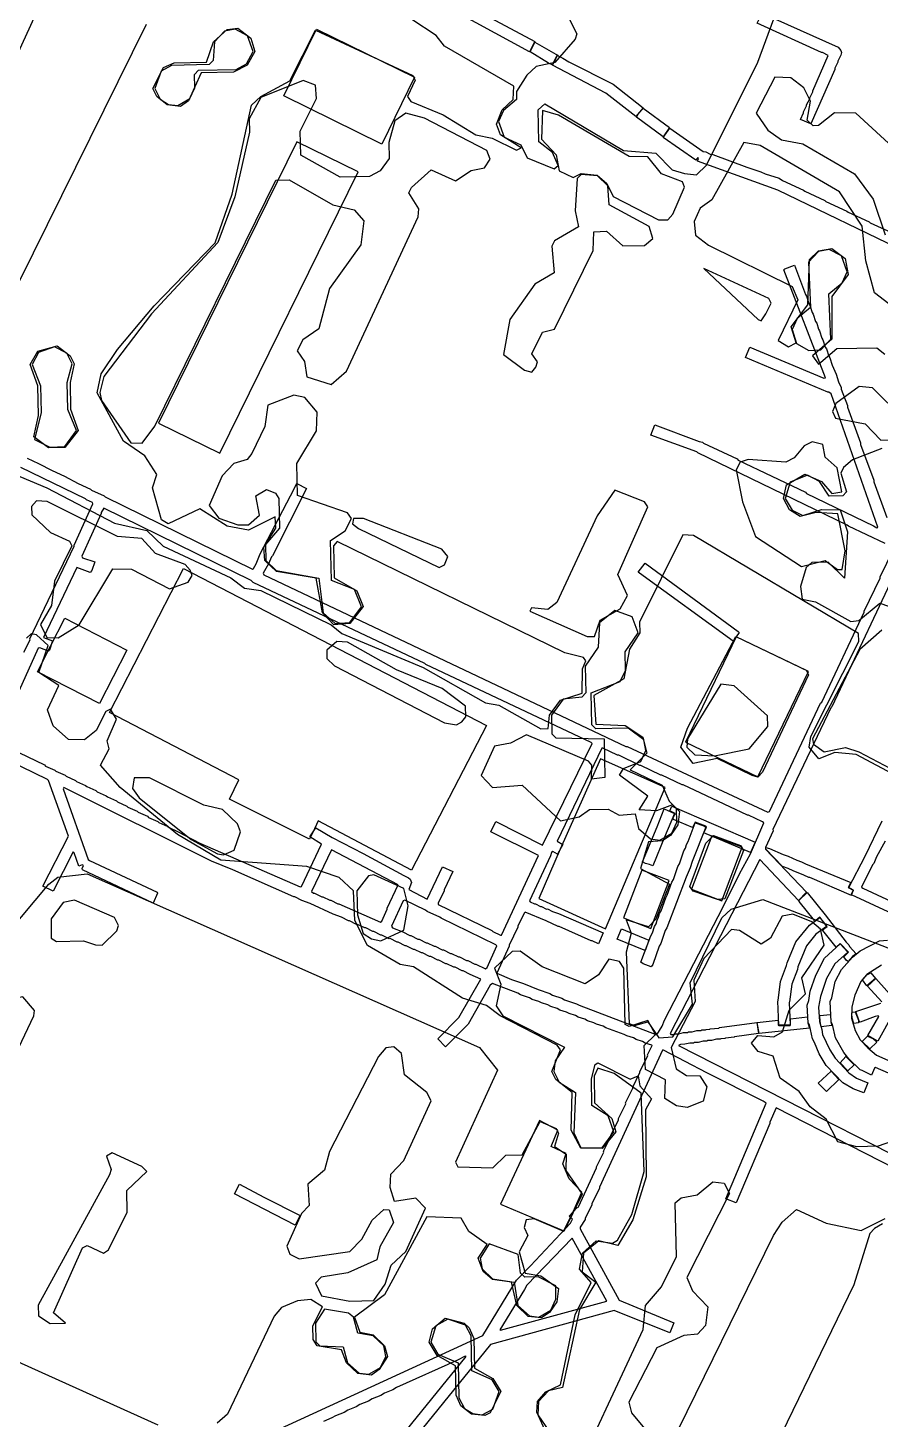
# Model space of a CAD drawing. Extents: x 1764 to 2708, y -3060 to -2272.
# Drawn here: x 2165.8 to 2324.9, y -2792.7 to -2533 of the extents above; entities that cross this region are included whole.
import ezdxf

# ---------------------------------------------------------------- set-up
doc = ezdxf.new("R2010")
doc.units = 0
for name, color, linetype in [('DOR_DOROZHKA', 8, 'CONTINUOUS'), ('DOR_LESTNICA', 8, 'CONTINUOUS'), ('PL_DETSKAYA', 3, 'CONTINUOUS'), ('PL_SPORT', 3, 'CONTINUOUS'), ('PL_VORKAUT', 3, 'CONTINUOUS'), ('ZEL_DEREVYA', 94, 'CONTINUOUS'), ('ZEL_TRAVA', 82, 'CONTINUOUS')]:
    doc.layers.add(name, color=color, linetype=linetype)

msp = doc.modelspace()

# ---------------------------------------------------------------- linework, layer by layer
at = {"layer": 'DOR_DOROZHKA'}
for points in [[(2241.084, -2525.157), (2260.418, -2535.545), (2259.459, -2537.467), (2239.514, -2526.592)], [(2330.006, -2574.963), (2305.841, -2563.279), (2290.817, -2557.9), (2291.006, -2557.396), (2290.902, -2557.198), (2290.513, -2557.707), (2284.417, -2553.436), (2285.681, -2551.708), (2291.878, -2556.076), (2292.38, -2556.165), (2293.189, -2556.548), (2293.691, -2556.637), (2300.046, -2559.001), (2302.665, -2559.845), (2303.474, -2560.228), (2306.094, -2561.072), (2306.702, -2561.459), (2310.643, -2563.275), (2310.848, -2563.47), (2314.587, -2565.191), (2314.791, -2565.386), (2318.733, -2567.202), (2318.937, -2567.398), (2322.878, -2569.214), (2323.082, -2569.409), (2327.024, -2571.225)], [(2325.877, -2629.28), (2319.003, -2626.027), (2318.799, -2625.831), (2290.892, -2612.327), (2290.688, -2612.131), (2282.116, -2609.015), (2282.875, -2607.097), (2291.147, -2610.22), (2291.749, -2610.307), (2291.954, -2610.503), (2298.221, -2613.469), (2298.425, -2613.665), (2310.962, -2619.697), (2311.166, -2619.893), (2323.703, -2625.925), (2324.312, -2626.312), (2324.51, -2626.208), (2315.767, -2601.284), (2315.36, -2600.993), (2315.16, -2600.997), (2299.813, -2594.525), (2300.572, -2592.608), (2314.404, -2598.412), (2314.702, -2598.305), (2306.963, -2578.162), (2307.159, -2577.958), (2308.946, -2577.319), (2310.965, -2582.778), (2311.171, -2583.074), (2311.602, -2584.465), (2311.808, -2584.761), (2312.238, -2586.152), (2312.445, -2586.448), (2312.875, -2587.839), (2313.082, -2588.135), (2313.405, -2589.229), (2313.612, -2589.524), (2314.042, -2590.916), (2314.249, -2591.212), (2314.679, -2592.603), (2314.885, -2592.899), (2315.316, -2594.29), (2315.522, -2594.586), (2315.952, -2595.977), (2316.689, -2597.662), (2317.12, -2599.054), (2317.643, -2600.143), (2317.65, -2600.443), (2318.817, -2603.519), (2318.823, -2603.819), (2321.268, -2610.47), (2321.275, -2610.77), (2323.72, -2617.421), (2323.726, -2617.721), (2326.171, -2624.371)], [(2165.031, -2649.564), (2166.181, -2647.238), (2166.177, -2647.038), (2174.408, -2629.752), (2174.404, -2629.552), (2177.94, -2621.871), (2177.833, -2621.573), (2176.722, -2621.097), (2176.518, -2620.901), (2164.486, -2615.058)], [(2165.649, -2613.332), (2167.771, -2614.287), (2170.301, -2615.633), (2172.625, -2616.683), (2175.155, -2618.029), (2177.479, -2619.08), (2177.683, -2619.275), (2180.007, -2620.326), (2180.212, -2620.521), (2207.718, -2634.034), (2207.916, -2633.93), (2208.396, -2633.019), (2209.157, -2631.202), (2214.827, -2620.374), (2215.977, -2618.048), (2217.799, -2619.009), (2211.466, -2631.552), (2211.271, -2631.757), (2210.699, -2633.07), (2209.735, -2634.791), (2209.842, -2635.089), (2277.469, -2667.145), (2277.669, -2667.141), (2303.947, -2679.38), (2304.245, -2679.273), (2313.814, -2659.056), (2314.009, -2658.852), (2321.951, -2642.072), (2321.947, -2641.872), (2324.915, -2635.704), (2324.911, -2635.504), (2327.401, -2630.348)], [(2161, -2666.76), (2168.887, -2670.592), (2169.091, -2670.788), (2170.809, -2671.551), (2171.013, -2671.747), (2172.731, -2672.51), (2172.935, -2672.706), (2174.652, -2673.469), (2174.857, -2673.665), (2176.574, -2674.428), (2176.778, -2674.624), (2178.496, -2675.387), (2178.7, -2675.583), (2180.417, -2676.346), (2180.622, -2676.542), (2182.339, -2677.305), (2182.543, -2677.501), (2184.261, -2678.264), (2184.465, -2678.46), (2186.183, -2679.223), (2186.387, -2679.419), (2188.104, -2680.182), (2188.309, -2680.378), (2190.026, -2681.141), (2190.23, -2681.337), (2191.948, -2682.1), (2192.152, -2682.296), (2193.869, -2683.059), (2197.917, -2685.173), (2216.604, -2693.373), (2216.902, -2693.267), (2220.633, -2685.382), (2218.403, -2684.03), (2219.566, -2682.304), (2222.608, -2684.139), (2228.375, -2687.116), (2235.968, -2691.254), (2236.877, -2691.635), (2237.183, -2691.928), (2237.396, -2692.524), (2236.925, -2693.835), (2240.366, -2695.662), (2243.236, -2689.596), (2245.156, -2690.455), (2243.529, -2693.892), (2243.534, -2694.092), (2242.383, -2696.418), (2242.387, -2696.618), (2252.398, -2701.505), (2252.603, -2701.7), (2254.018, -2702.37), (2254.218, -2702.366), (2261.101, -2687.509), (2252.201, -2683.099), (2253.16, -2681.178), (2261.86, -2685.592), (2271.154, -2666.581), (2270.949, -2666.386), (2240.119, -2651.844), (2239.915, -2651.648), (2207.872, -2636.532), (2207.463, -2636.141), (2179.957, -2622.628), (2179.474, -2623.439), (2179.479, -2623.639), (2175.849, -2631.621), (2175.956, -2631.919), (2178.273, -2632.67), (2177.708, -2634.283), (2177.416, -2634.689), (2174.894, -2633.743), (2168.673, -2646.784), (2170.388, -2647.448), (2169.825, -2649.161), (2169.629, -2649.365), (2168.014, -2648.699), (2167.716, -2648.806), (2159.885, -2666.084)], [(2329.418, -2631.105), (2315.929, -2659.711), (2315.733, -2659.915), (2304.919, -2682.661), (2304.923, -2682.861), (2303.49, -2685.993), (2303.496, -2686.293), (2311.174, -2694.332), (2309.706, -2695.864), (2302.437, -2688.217), (2285.73, -2720.695), (2285.834, -2720.893), (2286.534, -2720.878), (2286.632, -2720.775), (2287.332, -2720.76), (2288.228, -2720.541), (2289.028, -2720.524), (2289.126, -2720.421), (2289.826, -2720.406), (2290.722, -2720.187), (2291.522, -2720.17), (2291.62, -2720.067), (2292.32, -2720.052), (2292.417, -2719.95), (2293.117, -2719.935), (2293.215, -2719.833), (2294.813, -2719.698), (2294.911, -2719.596), (2301.894, -2718.645), (2302.24, -2720.738), (2297.75, -2721.336), (2297.652, -2721.438), (2296.054, -2721.572), (2295.957, -2721.675), (2295.156, -2721.692), (2295.059, -2721.794), (2294.359, -2721.809), (2293.463, -2722.029), (2292.663, -2722.046), (2292.565, -2722.148), (2291.865, -2722.163), (2290.969, -2722.383), (2290.169, -2722.4), (2290.071, -2722.502), (2289.371, -2722.517), (2288.476, -2722.737), (2287.676, -2722.754), (2287.28, -2722.963), (2349.801, -2754.829)], [(2190.497, -2804.795), (2250.729, -2777.08), (2257.009, -2766.739), (2259.653, -2764.081), (2267.085, -2756.116), (2267.47, -2755.407), (2266.857, -2754.82), (2268.323, -2753.188), (2268.425, -2753.286), (2268.621, -2753.081), (2271.965, -2745.805), (2271.961, -2745.605), (2273.303, -2742.875), (2273.298, -2742.675), (2274.64, -2739.944), (2274.636, -2739.744), (2276.073, -2736.812), (2276.069, -2736.612), (2277.41, -2733.881), (2277.406, -2733.681), (2278.748, -2730.951), (2278.744, -2730.751), (2280.085, -2728.021), (2280.081, -2727.821), (2281.518, -2724.888), (2281.514, -2724.688), (2282.377, -2722.969), (2282.275, -2722.871), (2281.067, -2722.497), (2280.56, -2722.207), (2279.351, -2721.833), (2278.845, -2721.544), (2277.636, -2721.17), (2277.13, -2720.881), (2273.701, -2719.654), (2273.195, -2719.365), (2271.986, -2718.991), (2271.48, -2718.702), (2270.271, -2718.328), (2269.764, -2718.038), (2268.556, -2717.664), (2268.049, -2717.375), (2266.84, -2717.001), (2266.334, -2716.712), (2265.125, -2716.338), (2264.619, -2716.048), (2263.41, -2715.674), (2262.903, -2715.385), (2261.695, -2715.011), (2261.188, -2714.722), (2259.98, -2714.348), (2259.473, -2714.058), (2257.76, -2713.495), (2257.253, -2713.206), (2252.512, -2711.407), (2252.119, -2711.716), (2247.974, -2719.009), (2243.762, -2723.203), (2242.33, -2721.733), (2246.246, -2717.746), (2250.393, -2710.553), (2248.373, -2709.696), (2247.058, -2709.024), (2246.858, -2709.028), (2245.543, -2708.356), (2245.343, -2708.361), (2244.027, -2707.689), (2243.827, -2707.693), (2242.512, -2707.021), (2242.312, -2707.025), (2240.997, -2706.353), (2240.797, -2706.358), (2239.482, -2705.686), (2239.282, -2705.69), (2237.967, -2705.018), (2237.767, -2705.023), (2236.451, -2704.351), (2236.251, -2704.355), (2234.936, -2703.683), (2234.736, -2703.687), (2233.421, -2703.015), (2233.221, -2703.02), (2231.906, -2702.348), (2231.706, -2702.352), (2230.391, -2701.68), (2230.191, -2701.684), (2228.875, -2701.012), (2228.675, -2701.017), (2227.36, -2700.345), (2227.16, -2700.349), (2225.845, -2699.677), (2225.645, -2699.682), (2224.33, -2699.01), (2222.817, -2698.442), (2218.471, -2696.435), (2216.958, -2695.867), (2215.643, -2695.195), (2215.443, -2695.199), (2204.028, -2690.143), (2200.091, -2688.528), (2172.48, -2674.817), (2172.385, -2675.019), (2177.072, -2688.224), (2177.276, -2688.42), (2189.911, -2694.35), (2190.015, -2694.548), (2189.154, -2696.368), (2176.013, -2690.148), (2175.909, -2689.951), (2176.196, -2689.344), (2175.894, -2689.25), (2175.298, -2689.463), (2174.444, -2686.981), (2174.24, -2686.785), (2170.497, -2694.17), (2168.575, -2693.211), (2173.377, -2683.902), (2169.65, -2673.477), (2169.445, -2673.281), (2162.165, -2669.737)], [(2330.707, -2700.013), (2319.59, -2694.85), (2319.97, -2693.942), (2319.059, -2693.461), (2322.134, -2687.591), (2325.294, -2681.02)], [(2325.876, -2684.809), (2324.239, -2687.746), (2323.764, -2688.957), (2323.471, -2689.263), (2321.459, -2693.409), (2321.664, -2693.605), (2332.275, -2698.478)], [(2335.096, -2731.835), (2324.088, -2727.07), (2323.89, -2727.174), (2323.318, -2728.487), (2321.598, -2727.624), (2321.196, -2727.533), (2319.051, -2725.478), (2318.125, -2724.297), (2316.564, -2721.529), (2316.01, -2719.04), (2315.799, -2718.544), (2315.617, -2714.746), (2315.902, -2714.04), (2316.537, -2711.025), (2317.69, -2708.799), (2319.74, -2706.453), (2321.217, -2705.321), (2324.778, -2703.443), (2326.276, -2703.31)], [(2325.175, -2707.936), (2322.412, -2709.697), (2321.34, -2711.021), (2320.194, -2713.547), (2319.641, -2715.76), (2319.587, -2717.862), (2320.236, -2720.149), (2321.175, -2721.93), (2322.608, -2723.4), (2324.238, -2724.765), (2335.955, -2729.915)], [(2325.224, -2714.839), (2322.559, -2711.895), (2324.129, -2710.46), (2327.718, -2714.485)], [(2327.372, -2716.994), (2324.482, -2722.159), (2322.658, -2721.098), (2324.682, -2717.552), (2324.58, -2717.454), (2323.982, -2717.567), (2321.204, -2718.628), (2321, -2718.432), (2320.361, -2716.645), (2325.028, -2715.043)], [(2347.122, -2755.887), (2305.54, -2734.574), (2304.298, -2737.303), (2304.303, -2737.503), (2298.02, -2752.346), (2296.103, -2751.587), (2303.621, -2733.715), (2303.112, -2733.326), (2292.592, -2728.051), (2284.497, -2723.823), (2284.297, -2723.827), (2272.543, -2749.395), (2272.547, -2749.595), (2271.11, -2752.527), (2271.114, -2752.727), (2269.868, -2755.255), (2269.872, -2755.455), (2268.903, -2756.877), (2268.909, -2757.177), (2276.201, -2770.527), (2286.397, -2774.709), (2285.638, -2776.626), (2275.242, -2772.448), (2252.166, -2778.75), (2213.867, -2826.002)], [(2211.847, -2825.145), (2247.614, -2781.05), (2247.411, -2780.954), (2246.026, -2781.684), (2234.632, -2786.833), (2233.94, -2787.248), (2232.353, -2787.883), (2231.662, -2788.298), (2230.075, -2788.932), (2229.383, -2789.348), (2227.796, -2789.982), (2227.105, -2790.397), (2225.518, -2791.032), (2224.826, -2791.447), (2223.239, -2792.082), (2222.548, -2792.497), (2220.961, -2793.131)]]:
    msp.add_lwpolyline(points, dxfattribs=at)
for points in [[(2311.978, -2550.94), (2310.058, -2550.081), (2310.632, -2548.868), (2310.628, -2548.668), (2311.204, -2547.554), (2311.2, -2547.354), (2311.776, -2546.241), (2311.772, -2546.041), (2312.348, -2544.928), (2312.344, -2544.728), (2315.204, -2538.163), (2314.191, -2537.585), (2313.991, -2537.589), (2301.967, -2532.146), (2302.926, -2530.224), (2317.071, -2536.622), (2317.584, -2537.211), (2317.693, -2537.609), (2317.604, -2538.111), (2317.027, -2539.224), (2317.032, -2539.424), (2316.455, -2540.537), (2316.46, -2540.737)], [(2280.696, -2547.914), (2279.331, -2549.544), (2273.733, -2545.162), (2263.716, -2539.976), (2264.677, -2538.154), (2265.688, -2538.633), (2266.803, -2539.309), (2275.099, -2543.532)], [(2297.456, -2647.504), (2279.972, -2634.774), (2279.767, -2634.579), (2281.033, -2632.951), (2298.417, -2645.682), (2298.621, -2645.878)], [(2283.234, -2720.949), (2284.2, -2719.327), (2284.676, -2718.216), (2295.625, -2697.069), (2298.693, -2690.899), (2300.714, -2687.154), (2303.19, -2681.397), (2302.986, -2681.202), (2300.358, -2679.958), (2300.158, -2679.962), (2288.13, -2674.319), (2287.93, -2674.323), (2284.189, -2672.503), (2283.988, -2672.507), (2280.247, -2670.687), (2280.047, -2670.692), (2276.104, -2668.776), (2275.904, -2668.78), (2273.173, -2667.438), (2272.973, -2667.443), (2264.645, -2684.832), (2265.658, -2685.41), (2264.696, -2687.232), (2263.786, -2686.751), (2263.59, -2686.955), (2263.403, -2687.56), (2259.482, -2695.949), (2259.586, -2696.147), (2260.395, -2696.529), (2260.595, -2696.525), (2261.506, -2697.006), (2261.706, -2697.001), (2262.617, -2697.482), (2262.817, -2697.478), (2263.728, -2697.958), (2264.836, -2698.334), (2273.219, -2701.955), (2272.362, -2703.975), (2271.149, -2703.401), (2270.949, -2703.405), (2264.988, -2700.732), (2264.788, -2700.737), (2262.564, -2699.684), (2258.627, -2698.068), (2258.432, -2698.273), (2257.283, -2700.699), (2257.288, -2700.899), (2255.659, -2704.236), (2255.663, -2704.436), (2253.371, -2709.488), (2256.097, -2710.63), (2258.315, -2711.382), (2261.041, -2712.524), (2263.258, -2713.276), (2263.765, -2713.566), (2265.478, -2714.129), (2265.984, -2714.418), (2268.202, -2715.171), (2268.708, -2715.46)], [(2281.847, -2689.162), (2281.143, -2688.977), (2280.536, -2688.69), (2283.296, -2682.127), (2284.625, -2678.797), (2286.544, -2679.656), (2284.639, -2684.099), (2282.454, -2689.449)], [(2282.16, -2708.266), (2280.647, -2707.698), (2280.24, -2707.407), (2282.134, -2702.463), (2282.424, -2701.957), (2282.798, -2700.748), (2283.087, -2700.241), (2283.272, -2699.537), (2283.561, -2699.03), (2283.746, -2698.326), (2284.035, -2697.82), (2284.883, -2695.4), (2285.173, -2694.893), (2286.021, -2692.474), (2286.31, -2691.967), (2287.158, -2689.548), (2287.447, -2689.041), (2288.296, -2686.622), (2288.585, -2686.115), (2288.77, -2685.411), (2289.059, -2684.904), (2290.383, -2681.374), (2291.996, -2681.939), (2292.403, -2682.231), (2289.839, -2688.589), (2289.465, -2689.798), (2288.701, -2691.516), (2285.104, -2700.998), (2284.815, -2701.505), (2283.967, -2703.924), (2283.678, -2704.431), (2282.451, -2707.859)], [(2231.654, -2699.952), (2231.85, -2699.748), (2232.902, -2697.524), (2232.898, -2697.324), (2234.905, -2692.978), (2222.457, -2686.443), (2218.724, -2694.228), (2219.13, -2694.52), (2219.33, -2694.515), (2220.645, -2695.187), (2220.845, -2695.183), (2222.16, -2695.855), (2222.36, -2695.85), (2223.676, -2696.522), (2223.876, -2696.518)], [(2251.547, -2708.427), (2253.361, -2704.385), (2253.157, -2704.19), (2242.944, -2699.208), (2242.739, -2699.012), (2240.315, -2697.964), (2240.009, -2697.67), (2236.168, -2695.852), (2235.87, -2695.959), (2233.671, -2700.709), (2233.878, -2701.004), (2235.795, -2701.763), (2237.11, -2702.435), (2237.31, -2702.431), (2238.626, -2703.103), (2238.826, -2703.099), (2240.141, -2703.771), (2240.341, -2703.766), (2241.656, -2704.438), (2241.856, -2704.434), (2243.171, -2705.106), (2243.371, -2705.102), (2244.686, -2705.773), (2244.886, -2705.769), (2246.202, -2706.441), (2246.402, -2706.437), (2247.717, -2707.109), (2247.917, -2707.104), (2249.232, -2707.776), (2249.432, -2707.772), (2251.252, -2708.633)], [(2306.007, -2719.156), (2305.81, -2714.658), (2305.908, -2714.556), (2306.332, -2711.045), (2307.468, -2708.019), (2307.557, -2707.517), (2309.173, -2703.58), (2311.708, -2700.523), (2313.678, -2699.08), (2314.915, -2700.754), (2312.945, -2702.198), (2311.19, -2704.337), (2309.574, -2708.274), (2309.485, -2708.776), (2308.443, -2711.5), (2308.015, -2714.811), (2307.917, -2714.913), (2308.107, -2719.111)], [(2321.889, -2731.82), (2319.872, -2731.063), (2317.946, -2729.904), (2314.874, -2726.669), (2313.527, -2724.497), (2312.681, -2722.414), (2312.266, -2721.722), (2311.71, -2719.133), (2311.501, -2718.737), (2311.33, -2715.439), (2311.61, -2714.533), (2311.874, -2712.826), (2312.909, -2709.802), (2314.542, -2706.665), (2317.486, -2704), (2318.921, -2705.57), (2316.466, -2707.724), (2314.924, -2710.459), (2313.795, -2713.785), (2313.439, -2715.794), (2313.597, -2718.492), (2314.029, -2719.983), (2314.149, -2720.881), (2315.512, -2723.753), (2316.546, -2725.332), (2319.107, -2728.078), (2320.529, -2729.048), (2322.648, -2729.902)], [(2215.667, -2756.527), (2210, -2753.547), (2204.335, -2750.668), (2205.296, -2748.847), (2209.85, -2751.25), (2216.628, -2754.705)], [(2254.01, -2776.109), (2273.903, -2770.676), (2267.446, -2758.91), (2258.931, -2767.698), (2258.548, -2768.507), (2253.908, -2776.011)]]:
    msp.add_lwpolyline(points, close=True, dxfattribs=at)
at = {"layer": 'DOR_LESTNICA'}
for points in [[(2263.714, -2539.876), (2263.007, -2539.591), (2259.559, -2537.465), (2260.421, -2535.645), (2264.777, -2538.152), (2264.675, -2538.054), (2264.479, -2538.259)], [(2284.415, -2553.336), (2279.433, -2549.642), (2279.722, -2549.135), (2280.698, -2548.014), (2285.579, -2551.61)], [(2300.709, -2686.954), (2292.024, -2683.239), (2292.503, -2682.229), (2292.399, -2682.031), (2290.381, -2681.274), (2289.903, -2682.285), (2286.368, -2680.76), (2286.261, -2680.462), (2286.644, -2679.654), (2285.633, -2679.175), (2286.014, -2678.267), (2301.568, -2685.034)], [(2319.592, -2694.95), (2311.816, -2691.616), (2311.616, -2691.621), (2310.705, -2691.14), (2308.687, -2690.383), (2307.777, -2689.903), (2306.668, -2689.527), (2303.596, -2686.291), (2303.59, -2685.991), (2304.294, -2686.176), (2306.82, -2687.322), (2307.727, -2687.603), (2309.344, -2688.368), (2310.251, -2688.649), (2310.959, -2689.034), (2319.44, -2692.552), (2318.959, -2693.463), (2319.87, -2693.944), (2319.487, -2694.752)], [(2318.957, -2707.27), (2318.653, -2707.077), (2318.138, -2706.388), (2319.021, -2705.568), (2317.484, -2703.9), (2316.699, -2704.618), (2314.23, -2701.469), (2314.325, -2701.267), (2315.015, -2700.752), (2313.676, -2698.98), (2312.889, -2699.597), (2312.689, -2699.602), (2309.811, -2696.062), (2309.806, -2695.862), (2311.276, -2694.43), (2314.667, -2698.558), (2318.58, -2703.677), (2319.09, -2704.166), (2319.197, -2704.464), (2320.427, -2705.838), (2319.738, -2706.353)], [(2281.091, -2705.087), (2280.893, -2705.191), (2275.845, -2703.099), (2276.604, -2701.182), (2281.752, -2703.272)], [(2322.457, -2711.797), (2321.633, -2710.714), (2322.414, -2709.797), (2323.205, -2709.38), (2324.029, -2710.463)], [(2320.008, -2718.854), (2319.687, -2717.86), (2319.667, -2716.96), (2319.763, -2716.758), (2320.261, -2716.647), (2320.895, -2718.234), (2320.906, -2718.734)], [(2302.34, -2720.736), (2301.994, -2718.643), (2305.888, -2718.258), (2305.907, -2719.158), (2306.01, -2719.256), (2308.11, -2719.211), (2308.207, -2719.109), (2308.184, -2718.009), (2311.377, -2717.639), (2311.401, -2718.74), (2311.723, -2719.733)], [(2313.919, -2719.486), (2313.697, -2718.49), (2313.673, -2717.39), (2315.669, -2717.147), (2315.699, -2718.547), (2315.914, -2719.242)], [(2323.012, -2723.591), (2321.582, -2722.221), (2322.56, -2721.2), (2323.571, -2721.678), (2324.286, -2722.363)], [(2318.898, -2727.682), (2317.466, -2726.212), (2318.54, -2724.989), (2320.075, -2726.556)], [(2314.88, -2731.571), (2313.345, -2730.003), (2315.798, -2727.749), (2317.233, -2729.319)]]:
    msp.add_lwpolyline(points, close=True, dxfattribs=at)
at = {"layer": 'PL_DETSKAYA'}
for points in [[(2172.698, -2643.216), (2184.28, -2649.145), (2179.153, -2659.123), (2167.57, -2653.194), (2170.037, -2648.394)], [(2288.591, -2666.363), (2302.075, -2672.803), (2311.523, -2653.125), (2298.033, -2646.686)], [(2265.854, -2757.579), (2267.578, -2754.016), (2269.207, -2750.33), (2266.882, -2747.859), (2265.653, -2745.054), (2266.319, -2743.139), (2263.51, -2741.793), (2264.749, -2738.753), (2261.329, -2736.94), (2254.026, -2752.564)]]:
    msp.add_lwpolyline(points, close=True, dxfattribs=at)
at = {"layer": 'PL_SPORT'}
for points in [[(2216.014, -2554.251), (2190.173, -2606.79), (2201.629, -2612.396), (2227.47, -2559.868)], [(2237.436, -2690.258), (2219.959, -2681.037), (2218.977, -2683.175), (2218.399, -2684.422), (2203.409, -2676.947), (2205.183, -2673.339), (2181.036, -2660.803), (2194.857, -2633.909), (2251.427, -2663.23)], [(2272.719, -2669.477), (2265.159, -2686.314), (2261.165, -2695.513), (2273.635, -2701.196), (2284.767, -2674.793)], [(2295.337, -2695.953), (2299.154, -2685.953), (2293.492, -2683.807), (2289.681, -2693.807)], [(2277.021, -2699.146), (2282.123, -2701.103), (2285.544, -2692.183), (2280.442, -2690.237)]]:
    msp.add_lwpolyline(points, close=True, dxfattribs=at)
at = {"layer": 'PL_VORKAUT'}
msp.add_lwpolyline([(2231.869, -2554.688), (2213.548, -2545.701), (2219.681, -2533.24), (2238.002, -2542.227)], close=True, dxfattribs=at)
at = {"layer": 'ZEL_DEREVYA'}
for points in [[(2266.071, -2529.67), (2268.293, -2534.124), (2267.981, -2535.131), (2264.156, -2539.466), (2260.67, -2540.208), (2258.954, -2541.83), (2257.019, -2544.873), (2257.052, -2546.373), (2254.595, -2548.427), (2253.638, -2550.449), (2254.703, -2553.428), (2257.86, -2554.86), (2259.038, -2557.253), (2264.085, -2559.311), (2264.822, -2558.712), (2263.768, -2556.233), (2261.225, -2554.287), (2261.095, -2548.287), (2262.322, -2547.176), (2277.017, -2555.864), (2283.032, -2556.401), (2286.1, -2559.503), (2288.367, -2560.204), (2290.622, -2560.406), (2292.501, -2558.614), (2302.091, -2539.397), (2305.085, -2531.328)], [(2158.245, -2550.009), (2167.324, -2530.303)], [(2328.045, -2555.928), (2320.39, -2548.923), (2316.386, -2548.843), (2313.436, -2551.241), (2312.436, -2551.263), (2311.329, -2550.203), (2311.92, -2546.688), (2310.7, -2544.213), (2308.241, -2542.349), (2305.237, -2542.205), (2301.796, -2548.908), (2303.95, -2552.113), (2306.49, -2553.893), (2310.508, -2554.64), (2320.135, -2560.268), (2323.654, -2564.945), (2325.883, -2571.65)], [(2325.244, -2611.518), (2319.787, -2613.637), (2318.067, -2615.091), (2317.589, -2616.102), (2318.665, -2619.581), (2317.931, -2620.347), (2315.431, -2620.401), (2313.621, -2617.689), (2311.344, -2616.487), (2308.121, -2617.808), (2307.186, -2620.829), (2308.484, -2623.053), (2310.506, -2624.009), (2313.985, -2622.934), (2317.488, -2622.983), (2318.827, -2627.081), (2318.263, -2635.723), (2315.197, -2632.746), (2312.197, -2632.811), (2311.133, -2633.751), (2310.042, -2637.276), (2310.344, -2639.646), (2312.856, -2640.134), (2319.439, -2643.827), (2320.935, -2643.628), (2324.867, -2640.374), (2326.505, -2640.923)], [(2325.227, -2645.453), (2321.136, -2649.043), (2312.325, -2665.742), (2312.513, -2666.738), (2314.461, -2668.114), (2318.446, -2667.361), (2320.965, -2668.14), (2331.591, -2673.747)], [(2329.521, -2739.993), (2324.557, -2741.768), (2320.556, -2741.854), (2317.034, -2740.93), (2314.859, -2736.724), (2311.891, -2734.412), (2309.829, -2731.58), (2306.272, -2729.031), (2304.933, -2724.933), (2302.163, -2724.075), (2300.878, -2722.519), (2302.098, -2721.075), (2305.105, -2721.344), (2306.711, -2720.392), (2307.916, -2716.364), (2311.018, -2713.295), (2310.286, -2710.309), (2314.49, -2704.215), (2313.759, -2701.23), (2312.145, -2699.847), (2308.612, -2698.423), (2306.619, -2698.799), (2304.457, -2702.931), (2302.731, -2704.052), (2298.673, -2701.472), (2297.169, -2701.338), (2292.032, -2706.702), (2290.119, -2710.745), (2290.372, -2714.742), (2285.888, -2723.343), (2286.808, -2727.325), (2288.752, -2728.534), (2291.256, -2728.646), (2292.551, -2730.703), (2291.858, -2733.344), (2288.882, -2734.534), (2286.874, -2734.244), (2284.719, -2732.873), (2284.851, -2729.369), (2281.141, -2727.448), (2280.877, -2722.951), (2283.001, -2720.904), (2281.527, -2718.31), (2278.05, -2719.427), (2277.291, -2719.026), (2277.064, -2708.526), (2276.287, -2707.292), (2274.276, -2706.835), (2272.338, -2709.753), (2269.873, -2711.433), (2261.8, -2708.272), (2257.735, -2705.358), (2256.235, -2705.391), (2252.885, -2708.548), (2254.117, -2711.523), (2253.203, -2715.545), (2254.494, -2717.435), (2266.002, -2723.272), (2264.264, -2725.811), (2263.974, -2727.819), (2265.017, -2729.797), (2268.06, -2731.732), (2267.722, -2739.244), (2269.035, -2742.092), (2273.036, -2742.047), (2275.223, -2739.082), (2274.158, -2736.103), (2271.114, -2734.168), (2271.006, -2729.167), (2271.7, -2726.526), (2272.193, -2726.224), (2278.262, -2729.261), (2279.749, -2728.603), (2280.039, -2730.473), (2282.26, -2732.926), (2281.137, -2734.952), (2281.24, -2747.456), (2278.746, -2755.514), (2275.932, -2760.327), (2272.41, -2759.403), (2269.542, -2761.716), (2269.284, -2765.223), (2271.828, -2767.17), (2268.769, -2772.238), (2265.624, -2786.814), (2263.011, -2787.454), (2261.136, -2789.412), (2261.023, -2791.916), (2263.088, -2794.873)], [(2266.025, -2807.316), (2280.689, -2775.983), (2281.092, -2771.472), (2284.103, -2768.03), (2286.898, -2762.342), (2286.682, -2752.341), (2287.745, -2751.401), (2290.735, -2750.836), (2293.684, -2748.438), (2295.815, -2748.642), (2296.817, -2750.621), (2288.818, -2766.302), (2289.872, -2768.781), (2292.77, -2771.72), (2292.346, -2775.231), (2290.796, -2776.848), (2288.3, -2777.069), (2283.223, -2779.43), (2277.981, -2789.548), (2278.524, -2791.538), (2280.922, -2794.487)], [(2285.665, -2797.887), (2304.99, -2758.449), (2306.603, -2755.913), (2309.304, -2753.603), (2314.862, -2756.151), (2321.395, -2757.511), (2325.848, -2755.247)]]:
    msp.add_lwpolyline(points, dxfattribs=at)
for points in [[(2192.037, -2547.278), (2193.793, -2547.49), (2196.016, -2546.191), (2196.973, -2544.17), (2196.919, -2541.669), (2197.652, -2540.903), (2204.653, -2540.752), (2206.631, -2539.709), (2207.833, -2537.431), (2206.768, -2534.453), (2204.491, -2533.251), (2202.498, -2533.628), (2200.622, -2535.586), (2200.365, -2539.094), (2199.631, -2539.86), (2192.631, -2540.011), (2190.652, -2541.054), (2189.472, -2544.332), (2190.515, -2546.31)], [(2185.023, -2610.462), (2187.15, -2610.5), (2189.5, -2607.364), (2212.103, -2561.435), (2214.603, -2561.381), (2222.708, -2566.042), (2226.73, -2566.955), (2228.525, -2569.001), (2227.956, -2573.516), (2222.128, -2581.646), (2220.124, -2589.193), (2217.125, -2591.259), (2216.043, -2593.283), (2217.42, -2595.255), (2217.899, -2598.121), (2222.432, -2599.565), (2225.297, -2597.085), (2238.682, -2568.281), (2238.816, -2566.778), (2236.918, -2563.817), (2237.396, -2562.806), (2241.076, -2559.475), (2245.623, -2561.545), (2248.584, -2559.646), (2251.073, -2559.092), (2252.122, -2557.485), (2251.504, -2555.873), (2239.867, -2549.829), (2236.345, -2548.905), (2234.293, -2550.367), (2233.212, -2554.392), (2233.277, -2557.392), (2231.576, -2559.68), (2229.597, -2560.724), (2224.097, -2560.842), (2216.755, -2556.749), (2216.657, -2552.249), (2219.695, -2546.18), (2219.474, -2543.683), (2217.204, -2542.815), (2209.268, -2545.988), (2207.103, -2549.954), (2207.157, -2552.454), (2204.416, -2564.519), (2201.266, -2573.092), (2188.88, -2586.366), (2179.961, -2598.065), (2179.192, -2601.083), (2179.558, -2602.576)], [(2258.518, -2596.868), (2259.902, -2597.255), (2260.632, -2596.322), (2260.944, -2595.315), (2259.911, -2593.836), (2261.867, -2589.792), (2264.148, -2589.242), (2271.335, -2574.579), (2271.468, -2571.075), (2273.841, -2570.94), (2276.902, -2573.709), (2280.903, -2573.622), (2282.459, -2572.338), (2281.827, -2570.101), (2274.318, -2566.011), (2274.076, -2562.514), (2272.118, -2560.639), (2269.11, -2560.37), (2268.376, -2561.136), (2268.006, -2567.147), (2268.571, -2570.137), (2264.125, -2572.734), (2263.646, -2573.745), (2264.088, -2578.738), (2260.422, -2580.818), (2255.771, -2587.422), (2254.578, -2593.951)], [(2311.592, -2593.22), (2313.84, -2593.088), (2315.715, -2591.13), (2315.365, -2582.633), (2317.822, -2580.579), (2318.779, -2578.557), (2317.714, -2575.578), (2315.437, -2574.377), (2313.444, -2574.754), (2311.569, -2576.712), (2311.919, -2585.209), (2309.462, -2587.263), (2308.505, -2589.284), (2309.312, -2591.893)], [(2169.908, -2611.289), (2172.656, -2611.146), (2174.843, -2608.181), (2173.257, -2604.213), (2173.149, -2599.213), (2174.073, -2595.691), (2173.03, -2593.712), (2170.753, -2592.511), (2167.774, -2593.576), (2166.573, -2595.853), (2168.159, -2599.821), (2168.267, -2604.821), (2167, -2609.851)], [(2223.146, -2644.157), (2225.894, -2644.014), (2228.081, -2641.048), (2226.761, -2637.825), (2222.473, -2636.167), (2222.311, -2628.666), (2225.023, -2626.857), (2226.224, -2624.58), (2225.451, -2623.513), (2216.127, -2620.296), (2215.997, -2614.295), (2219.701, -2608.212), (2219.792, -2604.708), (2217.482, -2602.007), (2215.471, -2601.55), (2210.592, -2603.406), (2210.012, -2607.421), (2207.62, -2612.475), (2206.727, -2613.578), (2204.241, -2614.299), (2202.039, -2616.598), (2199.658, -2622.152), (2201.46, -2624.531), (2204.989, -2625.789), (2206.99, -2625.746), (2209.035, -2623.951), (2208.373, -2620.338), (2210.349, -2619.17), (2211.991, -2619.885), (2212.637, -2620.871), (2212.756, -2626.372), (2210.154, -2629.429), (2210.219, -2632.43), (2212.177, -2634.305), (2220.087, -2635.718), (2220.936, -2642.203)], [(2325.085, -2609.937), (2327.335, -2609.889), (2329.207, -2605.846), (2323.499, -2600.216), (2320.992, -2599.937), (2316.641, -2603.116), (2316.007, -2604.63), (2316.618, -2605.868), (2322.143, -2606.916)], [(2169.3, -2646.821), (2171.427, -2646.858), (2175.377, -2644.438), (2181.654, -2633.964), (2185.158, -2634.055), (2192.241, -2637.737), (2195.716, -2636.495), (2196.439, -2635.229), (2196.084, -2634.236), (2195.144, -2633.172), (2189.597, -2631.124), (2187.035, -2628.345), (2182.524, -2627.942), (2169.376, -2621.389), (2167.372, -2621.266), (2166.479, -2622.369), (2166.511, -2623.869), (2170.002, -2627.212), (2173.539, -2628.845), (2173.975, -2629.711), (2170.781, -2636.283), (2170.212, -2640.798), (2168.121, -2644.345)], [(2282.046, -2684.406), (2283.801, -2684.618), (2286.024, -2683.319), (2286.981, -2681.297), (2286.927, -2678.797), (2286.161, -2678.063), (2283.182, -2679.128), (2279.927, -2678.949), (2281.539, -2676.412), (2276.286, -2672.524), (2277.009, -2671.257), (2280.232, -2669.937), (2281.189, -2667.915), (2280.812, -2665.923), (2277.847, -2663.735), (2271.847, -2663.865), (2271.08, -2663.131), (2270.951, -2657.131), (2276.408, -2655.012), (2277.365, -2652.99), (2277.289, -2649.49), (2279.714, -2645.936), (2278.649, -2642.957), (2275.371, -2641.777), (2272.503, -2644.091), (2272.267, -2648.598), (2269.843, -2652.152), (2269.951, -2657.153), (2269.217, -2657.919), (2265.724, -2658.328), (2263.537, -2661.293), (2263.612, -2664.793), (2264.379, -2665.527), (2273.387, -2665.708), (2273.544, -2672.958), (2271.049, -2673.262), (2271.076, -2670.635), (2270.476, -2669.898), (2258.864, -2664.979), (2255.896, -2666.544), (2252.907, -2667.109), (2250.44, -2672.582), (2252.572, -2674.787), (2258.066, -2674.335), (2265.214, -2681.017), (2268.699, -2680.275), (2270.671, -2678.898), (2274.171, -2678.823), (2276.196, -2679.946), (2279.193, -2679.715), (2279.836, -2682.452)], [(2243.557, -2662.725), (2245.816, -2663.094), (2246.806, -2662.572), (2247.536, -2661.639), (2247.493, -2659.639), (2243.169, -2656.314), (2234.589, -2652.831), (2225.473, -2647.691), (2223.469, -2647.568), (2221.587, -2649.193), (2221.619, -2650.693), (2223.067, -2652.079)], [(2290.336, -2668.718), (2293.967, -2668.89), (2300.442, -2667.583), (2303.937, -2663.422), (2303.894, -2661.422), (2297.686, -2655.803), (2295.179, -2655.524), (2288.98, -2665.746), (2288.845, -2667.25)], [(2201.188, -2687.153), (2202.318, -2687.379), (2204.3, -2686.502), (2205.476, -2683.058), (2204.944, -2681.569), (2202.134, -2678.878), (2198.616, -2678.121), (2188.5, -2673.003), (2185.623, -2672.982), (2185.292, -2674.99), (2186.58, -2676.713), (2196.253, -2684.508)], [(2229.921, -2703.041), (2231.68, -2703.42), (2236.014, -2701.409), (2236.791, -2696.889), (2235.971, -2693.655), (2230.413, -2691.107), (2229.417, -2691.296), (2227.226, -2694.095), (2227.323, -2698.595), (2228.399, -2702.073)], [(2178.418, -2704.154), (2179.67, -2704.21), (2182.364, -2701.567), (2182.676, -2700.56), (2181.977, -2699.074), (2174.486, -2695.818), (2172.37, -2696.28), (2170.143, -2699.33), (2170.138, -2702.957), (2171.151, -2703.56), (2176.152, -2703.452)], [(2148.893, -2742.311), (2154.479, -2742.274), (2156.34, -2739.649), (2166.865, -2717.41), (2167.01, -2716.407), (2164.871, -2713.868), (2162.38, -2714.38), (2154.613, -2729.181), (2151.021, -2732.76), (2150.753, -2735.768), (2148.194, -2740.826)], [(2225.879, -2770.664), (2230.379, -2770.566), (2232.481, -2767.519), (2233.614, -2763.993), (2236.352, -2761.433), (2240.012, -2753.349), (2238.221, -2751.47), (2234.232, -2752.099), (2233.426, -2749.49), (2233.538, -2746.986), (2235.984, -2744.432), (2241.08, -2733.316), (2240.295, -2731.707), (2236.139, -2728.42), (2235.552, -2724.431), (2234.109, -2723.211), (2232.612, -2723.41), (2231.229, -2725.024), (2222.107, -2742.73), (2221.183, -2746.252), (2218.07, -2748.821), (2218.323, -2752.817), (2216.855, -2754.35), (2214.151, -2760.412), (2214.684, -2761.901), (2216.454, -2762.78), (2225.929, -2761.408), (2228.131, -2759.109), (2230.055, -2755.566), (2232.264, -2753.6), (2233.265, -2753.62), (2234.066, -2755.979), (2231.497, -2760.537), (2230.965, -2762.966), (2225.516, -2765.419), (2220.53, -2766.193), (2219.47, -2767.3), (2220.605, -2769.694)], [(2169.941, -2774.874), (2172.816, -2774.812), (2170.564, -2772.859), (2176.014, -2760.735), (2176.88, -2760.3), (2179.912, -2761.735), (2180.816, -2761.132), (2184.332, -2754.052), (2184.245, -2750.052), (2188.003, -2746.469), (2187.067, -2745.572), (2181.509, -2743.024), (2180.438, -2743.631), (2181.326, -2746.113), (2181.014, -2747.12), (2167.698, -2771.42), (2167.741, -2773.421)], [(2259.456, -2773.44), (2261.212, -2773.652), (2263.435, -2772.353), (2264.392, -2770.332), (2264.338, -2767.832), (2261.05, -2766.152), (2258.55, -2766.206), (2257.784, -2765.472), (2257.333, -2761.98), (2251.913, -2760.013), (2250.218, -2762.634), (2250.595, -2764.627), (2252.553, -2766.502), (2256.569, -2767.124), (2257.246, -2771.487)], [(2227.671, -2784.132), (2229.426, -2784.344), (2231.649, -2783.045), (2232.606, -2781.024), (2232.23, -2779.031), (2230.271, -2777.155), (2227.384, -2776.634), (2226.61, -2773.649), (2225.678, -2772.919), (2221.159, -2772.183), (2219.465, -2774.804), (2219.541, -2778.304), (2220.307, -2779.038), (2224.688, -2779.194), (2225.461, -2782.179)], [(2248.845, -2791.679), (2250.6, -2791.891), (2252.579, -2790.848), (2253.759, -2787.57), (2252.46, -2785.347), (2248.672, -2783.678), (2248.531, -2777.178), (2247.488, -2775.199), (2244.211, -2774.019), (2241.988, -2775.318), (2241.053, -2778.34), (2242.351, -2780.563), (2246.139, -2782.232), (2246.28, -2788.733), (2247.323, -2790.711)]]:
    msp.add_lwpolyline(points, close=True, dxfattribs=at)
at = {"layer": 'ZEL_TRAVA'}
for points in [[(2158.72, -2614.449), (2169.322, -2618.889), (2181.97, -2625.453), (2188.003, -2626.823), (2191.068, -2629.758), (2203.702, -2635.655), (2206.245, -2637.601), (2209.256, -2638.037), (2222.401, -2644.423), (2224.437, -2646.046), (2239.582, -2652.389), (2251.23, -2658.974), (2253.741, -2659.42), (2261.591, -2663.837), (2262.966, -2663.807), (2263.203, -2661.3), (2265.227, -2658.505), (2269.284, -2657.167), (2269.353, -2652.663), (2269.988, -2651.149), (2269.558, -2650.533), (2266.037, -2649.65), (2223.566, -2628.889), (2222.832, -2629.656), (2222.962, -2635.656), (2227.183, -2638.066), (2228.414, -2641.041), (2225.898, -2644.18), (2222.901, -2644.412), (2220.769, -2642.207), (2219.587, -2635.729), (2212.181, -2634.472), (2210.052, -2632.433), (2209.832, -2629.937), (2212.089, -2626.386), (2211.96, -2624.263), (2207.011, -2626.746), (2202.993, -2625.999), (2197.921, -2622.773), (2191.978, -2625.57), (2190.712, -2624.847), (2189.082, -2618.879), (2189.861, -2616.361), (2187.619, -2612.907), (2183.64, -2610.117), (2178.692, -2601.094), (2179.45, -2597.576), (2182.52, -2593.007), (2189.347, -2584.855), (2200.766, -2573.103), (2203.905, -2564.03), (2207.549, -2547.443), (2209.265, -2545.822), (2214.705, -2542.911), (2219.502, -2533.427), (2237.695, -2541.914), (2238.131, -2542.78), (2236.695, -2545.813), (2237.299, -2546.717), (2243.357, -2549.254), (2249.44, -2552.958), (2252.454, -2553.56), (2257.005, -2555.796), (2257.871, -2555.36), (2254.025, -2552.942), (2253.315, -2550.956), (2254.342, -2548.308), (2256.385, -2546.388), (2256.498, -2543.884), (2243.579, -2536.409), (2242.036, -2534.441), (2237.468, -2531.413)], [(2187.879, -2532.36), (2158.798, -2591.018)], [(2328.19, -2585.774), (2323.866, -2582.449), (2322.236, -2576.481), (2321.595, -2569.992), (2317.33, -2563.58), (2302.511, -2554.979), (2299.497, -2554.377), (2293.475, -2565.096), (2291.341, -2566.643), (2290.228, -2569.169), (2290.449, -2571.665), (2292.907, -2573.53), (2308.499, -2581.28), (2309.553, -2583.759), (2305.882, -2591.342), (2307.825, -2592.551), (2309.226, -2591.77), (2308.328, -2588.788), (2311.408, -2584.719), (2311.724, -2576.208), (2313.44, -2574.587), (2315.933, -2574.199), (2318.392, -2576.064), (2318.956, -2579.053), (2315.876, -2583.122), (2315.882, -2591.126), (2312.28, -2594.206), (2313.398, -2595.766), (2316.837, -2592.856), (2324.337, -2592.694), (2325.781, -2593.914)], [(2332.031, -2674.821), (2320.475, -2668.651), (2316.464, -2668.237), (2313.489, -2669.469), (2311.691, -2667.256), (2311.981, -2665.249), (2320.937, -2647.546), (2320.904, -2646.046), (2290.077, -2627.786), (2288.072, -2627.621), (2280.004, -2643.929), (2280.047, -2645.929), (2278.112, -2648.972), (2277.064, -2654.498), (2271.462, -2657.62), (2271.828, -2662.99), (2277.336, -2663.246), (2280.635, -2665.426), (2281.366, -2668.412), (2278.264, -2671.48), (2284.205, -2674.354), (2285.519, -2677.327), (2287.438, -2679.286), (2287.158, -2681.794), (2285.783, -2683.741), (2284.305, -2684.774), (2281.681, -2684.914), (2280.164, -2689.949), (2285.563, -2692.834), (2283.036, -2699.392), (2281.65, -2700.839), (2277.494, -2699.512), (2278.423, -2701.993), (2277.499, -2705.515), (2278.038, -2718.885), (2279.046, -2719.239), (2281.532, -2718.518), (2283.598, -2721.516), (2286.22, -2721.335), (2289.882, -2715.252), (2289.463, -2711.259), (2295.37, -2699.126), (2297.086, -2697.504), (2303.051, -2695.708), (2343.913, -2711.5)], [(2262.599, -2795.384), (2260.845, -2791.419), (2260.969, -2789.416), (2262.515, -2787.631), (2265.238, -2786.322), (2267.957, -2773.256), (2270.994, -2767.188), (2268.773, -2764.734), (2269.375, -2761.72), (2271.91, -2759.414), (2274.921, -2759.849), (2275.91, -2759.327), (2278.558, -2754.518), (2280.885, -2746.463), (2280.319, -2731.843), (2275.237, -2728.159), (2272.215, -2727.224), (2271.496, -2728.657), (2271.604, -2733.657), (2274.835, -2736.589), (2275.556, -2739.074), (2273.039, -2742.214), (2269.035, -2742.133), (2267.211, -2738.754), (2267.394, -2731.747), (2264.339, -2729.311), (2263.64, -2727.826), (2265.221, -2723.79), (2264.617, -2722.885), (2253.994, -2717.445), (2251.451, -2715.499), (2246.918, -2714.096), (2237.788, -2708.291), (2235.277, -2707.844), (2229.198, -2704.307), (2226.845, -2699.606), (2226.559, -2694.109), (2223.92, -2691.581), (2217.873, -2689.544), (2201.84, -2688.39), (2193.731, -2683.562), (2183.036, -2674.789), (2179.361, -2670.616), (2180.963, -2667.58), (2180.597, -2666.087), (2182.344, -2662.047), (2181.22, -2660.195), (2180.353, -2660.589), (2178.554, -2664.13), (2176.341, -2665.929), (2173.338, -2665.827), (2170.532, -2663.303), (2169.467, -2660.324), (2171.536, -2655.777), (2167.815, -2653.356), (2169.541, -2648.316), (2167.412, -2646.278), (2166.409, -2646.133), (2165.508, -2646.903)], [(2159.428, -2705.064), (2169.669, -2692.837), (2171.392, -2691.549), (2176.881, -2690.93), (2250.12, -2723.365), (2253.462, -2727.545), (2245.662, -2744.723), (2246.098, -2745.589), (2252.607, -2745.823), (2255.056, -2743.436), (2258.056, -2743.371), (2261.423, -2737.129), (2264.453, -2738.439), (2264.889, -2739.305), (2264.109, -2741.823), (2266.309, -2743.276), (2266.207, -2746.28), (2269.304, -2750.715), (2265.87, -2757.71), (2260.316, -2755.329), (2258.819, -2755.528), (2258.433, -2756.953), (2259.132, -2758.439), (2257.53, -2761.475), (2258.659, -2765.453), (2261.546, -2765.974), (2264.849, -2768.321), (2264.569, -2770.828), (2263.194, -2772.776), (2261.716, -2773.808), (2259.208, -2773.529), (2257.08, -2771.49), (2256.069, -2767.135), (2252.557, -2766.669), (2250.772, -2765.123), (2249.885, -2762.641), (2251.539, -2760.104), (2248.11, -2757.677), (2246.681, -2755.206), (2240.297, -2754.927), (2232.358, -2769.523), (2226.777, -2773.646), (2227.756, -2776.501), (2230.268, -2776.989), (2232.396, -2779.027), (2232.94, -2781.017), (2231.408, -2783.468), (2229.93, -2784.5), (2227.423, -2784.221), (2225.294, -2782.182), (2224.325, -2779.785), (2219.807, -2779.049), (2219.03, -2777.815), (2218.976, -2775.315), (2220.775, -2771.774), (2218.62, -2770.404), (2216.123, -2770.624), (2213.148, -2771.856), (2211.766, -2773.47), (2203.073, -2791.792), (2201.108, -2793.46)], [(2325.37, -2756.258), (2323.888, -2757.123), (2322.991, -2758.06), (2320.029, -2767.629), (2277.563, -2855.092)], [(2190.111, -2793.865), (2149.191, -2775.406), (2139.612, -2771.944), (2121.934, -2764.155), (2118.452, -2765.064), (2115.001, -2767.431), (2108.513, -2779.703), (2108.777, -2784.2), (2111.402, -2786.061), (2126.057, -2792.914)]]:
    msp.add_lwpolyline(points, dxfattribs=at)
for points in [[(2191.789, -2547.366), (2189.838, -2545.824), (2189.139, -2544.339), (2191.138, -2540.377), (2193.12, -2539.5), (2199.12, -2539.371), (2200.456, -2535.59), (2202.991, -2533.284), (2204.987, -2533.074), (2207.445, -2534.939), (2208.166, -2537.424), (2206.762, -2539.956), (2204.164, -2541.263), (2198.163, -2541.392), (2195.775, -2546.613), (2194.296, -2547.646)], [(2283.55, -2568.813), (2285.302, -2568.858), (2286.195, -2567.755), (2288.421, -2562.704), (2288.024, -2561.712), (2284.115, -2560.213), (2281.546, -2557.1), (2278.042, -2557.009), (2264.869, -2549.289), (2261.848, -2548.396), (2261.714, -2553.776), (2264.446, -2556.719), (2264.969, -2559.709), (2267.621, -2560.903), (2269.107, -2560.203), (2272.114, -2560.472), (2273.898, -2562.018), (2275.077, -2564.493)], [(2302.128, -2587.421), (2302.717, -2587.659), (2303.607, -2586.389), (2304.564, -2584.367), (2304.128, -2583.501), (2292, -2577.885)], [(2169.66, -2611.378), (2166.865, -2609.354), (2167.778, -2605.332), (2167.659, -2599.832), (2166.239, -2595.86), (2167.644, -2593.329), (2171.249, -2592.334), (2173.707, -2594.198), (2174.407, -2595.684), (2173.649, -2599.202), (2173.757, -2604.202), (2175.177, -2608.174), (2172.66, -2611.313)], [(2316.978, -2634.125), (2317.853, -2634.106), (2318.402, -2630.592), (2317.004, -2623.744), (2312.995, -2623.455), (2310.01, -2624.187), (2307.982, -2622.938), (2306.852, -2620.837), (2307.465, -2618.322), (2310.84, -2616.331), (2313.996, -2617.681), (2315.92, -2619.89), (2317.79, -2619.6), (2316.901, -2615.117), (2314.691, -2613.163), (2314.223, -2610.797), (2312.211, -2610.299), (2310.725, -2610.998), (2308.899, -2613.289), (2307.29, -2614.074), (2300.275, -2613.558), (2298.786, -2614.091), (2298.066, -2615.524), (2299.196, -2621.502), (2301.67, -2627.952), (2310.211, -2633.521), (2314.69, -2632.423)], [(2270.224, -2646.641), (2271.599, -2646.611), (2272.659, -2643.587), (2276.364, -2641.422), (2277.729, -2638.975), (2275.976, -2635.011), (2281.539, -2622.384), (2280.936, -2621.48), (2275.385, -2619.265), (2272.071, -2624.089), (2264.583, -2640.26), (2262.86, -2641.548), (2259.852, -2641.237), (2259.49, -2641.87)], [(2242.556, -2633.732), (2243.586, -2633.209), (2244.221, -2631.695), (2243.107, -2630.302), (2228.476, -2624.615), (2226.599, -2624.572), (2226.413, -2625.576), (2227.516, -2626.47)], [(2301.05, -2672.572), (2294.478, -2669.379), (2289.995, -2670.31), (2287.679, -2667.275), (2288.936, -2663.746), (2297.988, -2646.625), (2311.13, -2652.886), (2311.566, -2653.752), (2302.954, -2671.948), (2302.057, -2672.884)], [(2294.547, -2695.725), (2290.01, -2694.155), (2289.407, -2693.251), (2292.401, -2685.182), (2293.787, -2683.735), (2298.831, -2685.627), (2299.434, -2686.531), (2295.92, -2695.612)], [(2248.597, -2791.767), (2246.646, -2790.225), (2245.769, -2788.243), (2245.65, -2782.743), (2242.232, -2780.816), (2240.719, -2778.347), (2241.332, -2775.833), (2243.707, -2773.864), (2247.229, -2774.788), (2248.166, -2775.685), (2249.042, -2777.667), (2249.161, -2783.167), (2252.58, -2785.095), (2254.092, -2787.563), (2252.093, -2791.525), (2251.104, -2792.047)]]:
    msp.add_lwpolyline(points, close=True, dxfattribs=at)

doc.saveas('drawing.dxf')
